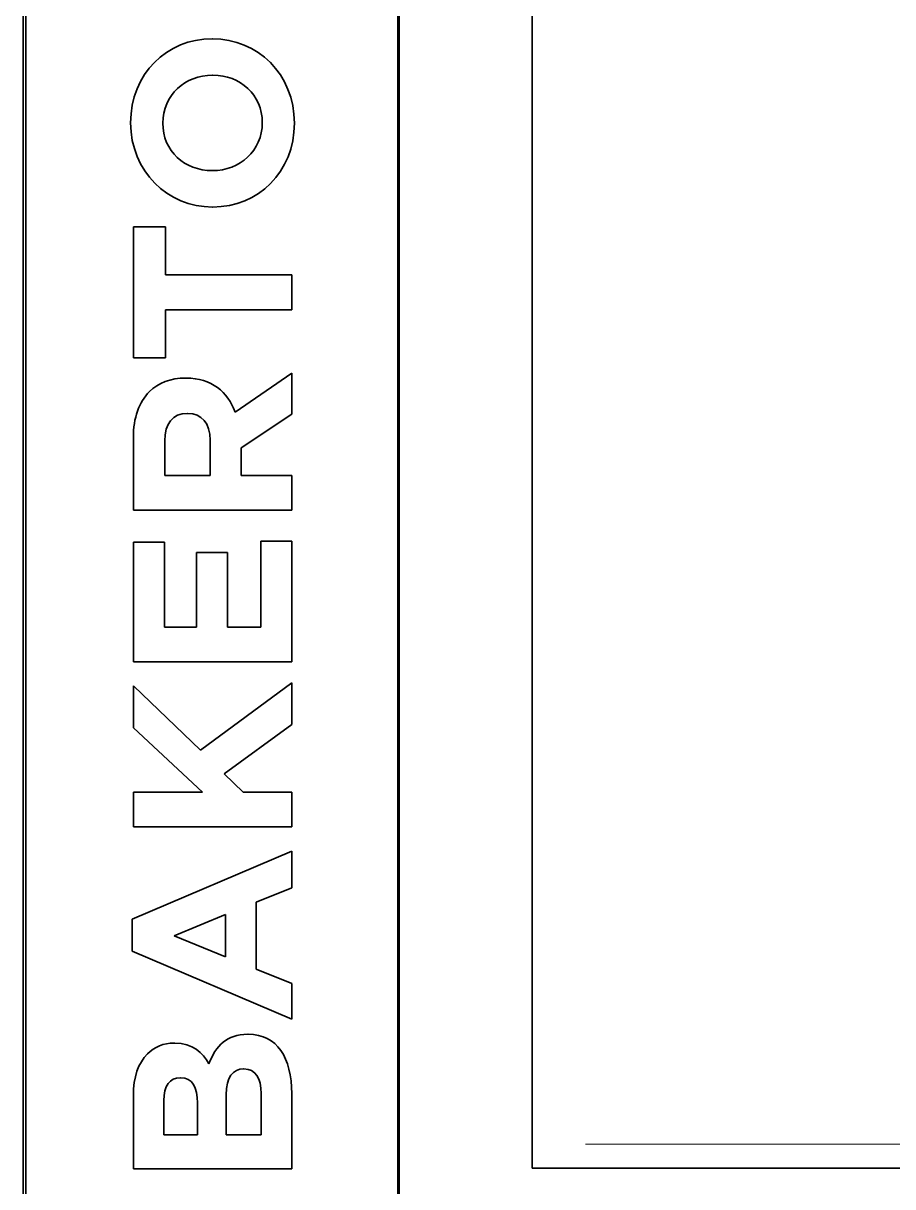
# Model space of a CAD drawing. Extents: x 5987 to 10491, y -672 to 3708.
# Drawn here: x 8373.1 to 8700.2, y 1503.9 to 1941.6 of the extents above; entities that cross this region are included whole.
import ezdxf

# ---------------------------------------------------------------- set-up
doc = ezdxf.new("R2010")
doc.units = 0
doc.header["$LTSCALE"] = 5
doc.layers.get('0').update_dxf_attribs({"linetype": 'CONTINUOUS', "lineweight": 0})
doc.layers.add('1', color=7, linetype='CONTINUOUS', true_color=0xffffff)

msp = doc.modelspace()

# ---------------------------------------------------------------- linework, layer by layer
at = {"color": 2, "linetype": 'Continuous'}
msp.add_line((8584.57, 1519.83), (9022.57, 1519.83), dxfattribs=at)
at = {"layer": '1', "color": 7, "linetype": 'Continuous', "lineweight": 35}
for p, q in [((8373.07, 1373.93), (8373.07, 2405.33)), ((8374.07, 1400.58), (8374.07, 2405.08)), ((8514.07, 1400.58), (8514.07, 2405.08)), ((8514.57, 2404.83), (8514.57, 1400.83)), ((8564.57, 1510.83), (8564.57, 2294.83)), ((8444.29, 1935.77), (8444.12, 1935.77)), ((8444.29, 1922.07), (8444.46, 1922.07)), ((8444.29, 1886.15), (8444.12, 1886.15)), ((8444.29, 1872.45), (8444.46, 1872.45)), ((8414.5, 1865.04), (8414.5, 1815.68)), ((8426.58, 1865.04), (8414.5, 1865.04)), ((8426.58, 1846.92), (8426.58, 1865.04)), ((8474.07, 1846.92), (8426.58, 1846.92)), ((8474.07, 1833.81), (8474.07, 1846.92)), ((8426.58, 1833.81), (8474.07, 1833.81)), ((8426.58, 1815.68), (8426.58, 1833.81)), ((8414.5, 1815.68), (8426.58, 1815.68)), ((8434.33, 1808.11), (8434.16, 1808.11)), ((8474.07, 1809.9), (8452.8, 1795.34)), ((8474.07, 1794.58), (8474.07, 1809.9)), ((8434.84, 1794.83), (8435.01, 1794.83)), ((8455.01, 1781.81), (8474.07, 1794.58)), ((8414.5, 1785.64), (8414.5, 1758.41)), ((8426.33, 1771.51), (8426.33, 1784.53)), ((8443.43, 1784.79), (8443.43, 1771.51)), ((8455.01, 1771.51), (8455.01, 1781.81)), ((8443.43, 1771.51), (8426.33, 1771.51)), ((8474.07, 1771.51), (8455.01, 1771.51)), ((8474.07, 1758.41), (8474.07, 1771.51)), ((8414.5, 1758.41), (8474.07, 1758.41)), ((8462.41, 1746.75), (8462.41, 1714.41)), ((8474.07, 1746.75), (8462.41, 1746.75)), ((8474.07, 1701.38), (8474.07, 1746.75)), ((8426.16, 1746.32), (8414.5, 1746.32)), ((8414.5, 1746.32), (8414.5, 1701.38)), ((8426.16, 1714.41), (8426.16, 1746.32)), ((8438.24, 1742.49), (8438.24, 1714.41)), ((8449.9, 1742.49), (8438.24, 1742.49)), ((8449.9, 1714.41), (8449.9, 1742.49)), ((8438.24, 1714.41), (8426.16, 1714.41)), ((8462.41, 1714.41), (8449.9, 1714.41)), ((8414.5, 1701.38), (8474.07, 1701.38)), ((8439.78, 1668.11), (8414.5, 1692.36)), ((8414.5, 1692.36), (8414.5, 1676.53)), ((8474.07, 1693.47), (8439.78, 1668.11)), ((8474.07, 1677.73), (8474.07, 1693.47)), ((8414.5, 1676.53), (8440.54, 1652.36)), ((8448.71, 1659.26), (8474.07, 1677.73)), ((8455.86, 1652.36), (8448.71, 1659.26)), ((8440.54, 1652.36), (8414.5, 1652.36)), ((8414.5, 1652.36), (8414.5, 1639.26)), ((8474.07, 1652.36), (8455.86, 1652.36)), ((8474.07, 1639.26), (8474.07, 1652.36)), ((8414.5, 1639.26), (8474.07, 1639.26)), ((8474.07, 1630.07), (8414.07, 1604.53)), ((8474.07, 1616.36), (8474.07, 1630.07)), ((8460.71, 1610.92), (8474.07, 1616.36)), ((8460.71, 1585.73), (8460.71, 1610.92)), ((8414.07, 1604.53), (8414.07, 1592.45)), ((8429.82, 1598.32), (8449.14, 1606.24)), ((8449.14, 1606.24), (8449.14, 1590.41)), ((8449.14, 1590.41), (8429.82, 1598.32)), ((8414.07, 1592.45), (8474.07, 1566.92)), ((8474.07, 1580.28), (8460.71, 1585.73)), ((8474.07, 1566.92), (8474.07, 1580.28)), ((8457.73, 1561.21), (8457.56, 1561.21)), ((8430.07, 1557.9), (8429.9, 1557.9)), ((8455.95, 1548.19), (8456.12, 1548.19)), ((8432.12, 1544.87), (8432.29, 1544.87)), ((8414.5, 1538.24), (8414.5, 1510.58)), ((8449.48, 1523.34), (8449.48, 1538.49)), ((8462.58, 1538.92), (8462.58, 1523.34)), ((8474.07, 1510.58), (8474.07, 1538.92)), ((8425.99, 1523.34), (8425.99, 1536.28)), ((8438.58, 1535.43), (8438.58, 1523.34)), ((8438.58, 1523.34), (8425.99, 1523.34)), ((8462.58, 1523.34), (8449.48, 1523.34)), ((8414.5, 1510.58), (8474.07, 1510.58)), ((9041.57, 1510.83), (8564.57, 1510.83))]:
    msp.add_line(p, q, dxfattribs=at)
msp.add_ellipse((8372.41, 1888.14), major_axis=(0.67, 38.2), ratio=0.000913, start_param=6.230864, end_param=6.248307, dxfattribs=at)
for points in [[(8444.12, 1935.77), (8427.18, 1935.77), (8413.48, 1922.58), (8413.48, 1904.19)], [(8475.09, 1904.02), (8475.09, 1922.41), (8461.22, 1935.77), (8444.29, 1935.77)], [(8425.56, 1904.02), (8425.56, 1914.58), (8434.07, 1922.07), (8444.29, 1922.07)], [(8444.46, 1922.07), (8454.67, 1922.07), (8463.01, 1914.75), (8463.01, 1904.19)], [(8413.48, 1904.19), (8413.48, 1885.81), (8427.35, 1872.45), (8444.29, 1872.45)], [(8463.01, 1904.19), (8463.01, 1893.64), (8454.5, 1886.15), (8444.29, 1886.15)], [(8444.12, 1886.15), (8433.9, 1886.15), (8425.56, 1893.47), (8425.56, 1904.02)], [(8444.46, 1872.45), (8461.39, 1872.45), (8475.09, 1885.64), (8475.09, 1904.02)], [(8434.16, 1808.11), (8428.54, 1808.11), (8423.86, 1806.32), (8420.54, 1803)], [(8452.8, 1795.34), (8449.99, 1802.92), (8443.95, 1808.11), (8434.33, 1808.11)], [(8420.54, 1803), (8416.63, 1799.09), (8414.5, 1793.21), (8414.5, 1785.64)], [(8426.33, 1784.53), (8426.33, 1790.92), (8429.22, 1794.83), (8434.84, 1794.83)], [(8435.01, 1794.83), (8440.03, 1794.83), (8443.43, 1791.17), (8443.43, 1784.79)], [(8457.56, 1561.21), (8449.56, 1561.21), (8445.56, 1556.96), (8442.92, 1550.07)], [(8474.07, 1538.92), (8474.07, 1552.36), (8468.63, 1561.21), (8457.73, 1561.21)], [(8429.9, 1557.9), (8425.82, 1557.9), (8422.5, 1556.53), (8419.78, 1553.81)], [(8442.92, 1550.07), (8440.54, 1554.32), (8436.8, 1557.9), (8430.07, 1557.9)], [(8419.78, 1553.81), (8416.37, 1550.41), (8414.5, 1545.04), (8414.5, 1538.24)], [(8449.48, 1538.49), (8449.48, 1545.21), (8451.95, 1548.19), (8455.95, 1548.19)], [(8456.12, 1548.19), (8460.54, 1548.19), (8462.58, 1544.7), (8462.58, 1538.92)], [(8425.99, 1536.28), (8425.99, 1541.81), (8428.2, 1544.87), (8432.12, 1544.87)], [(8432.29, 1544.87), (8436.71, 1544.87), (8438.58, 1541.21), (8438.58, 1535.43)]]:
    msp.add_open_spline(points, degree=3, dxfattribs=at)

doc.saveas('drawing.dxf')
